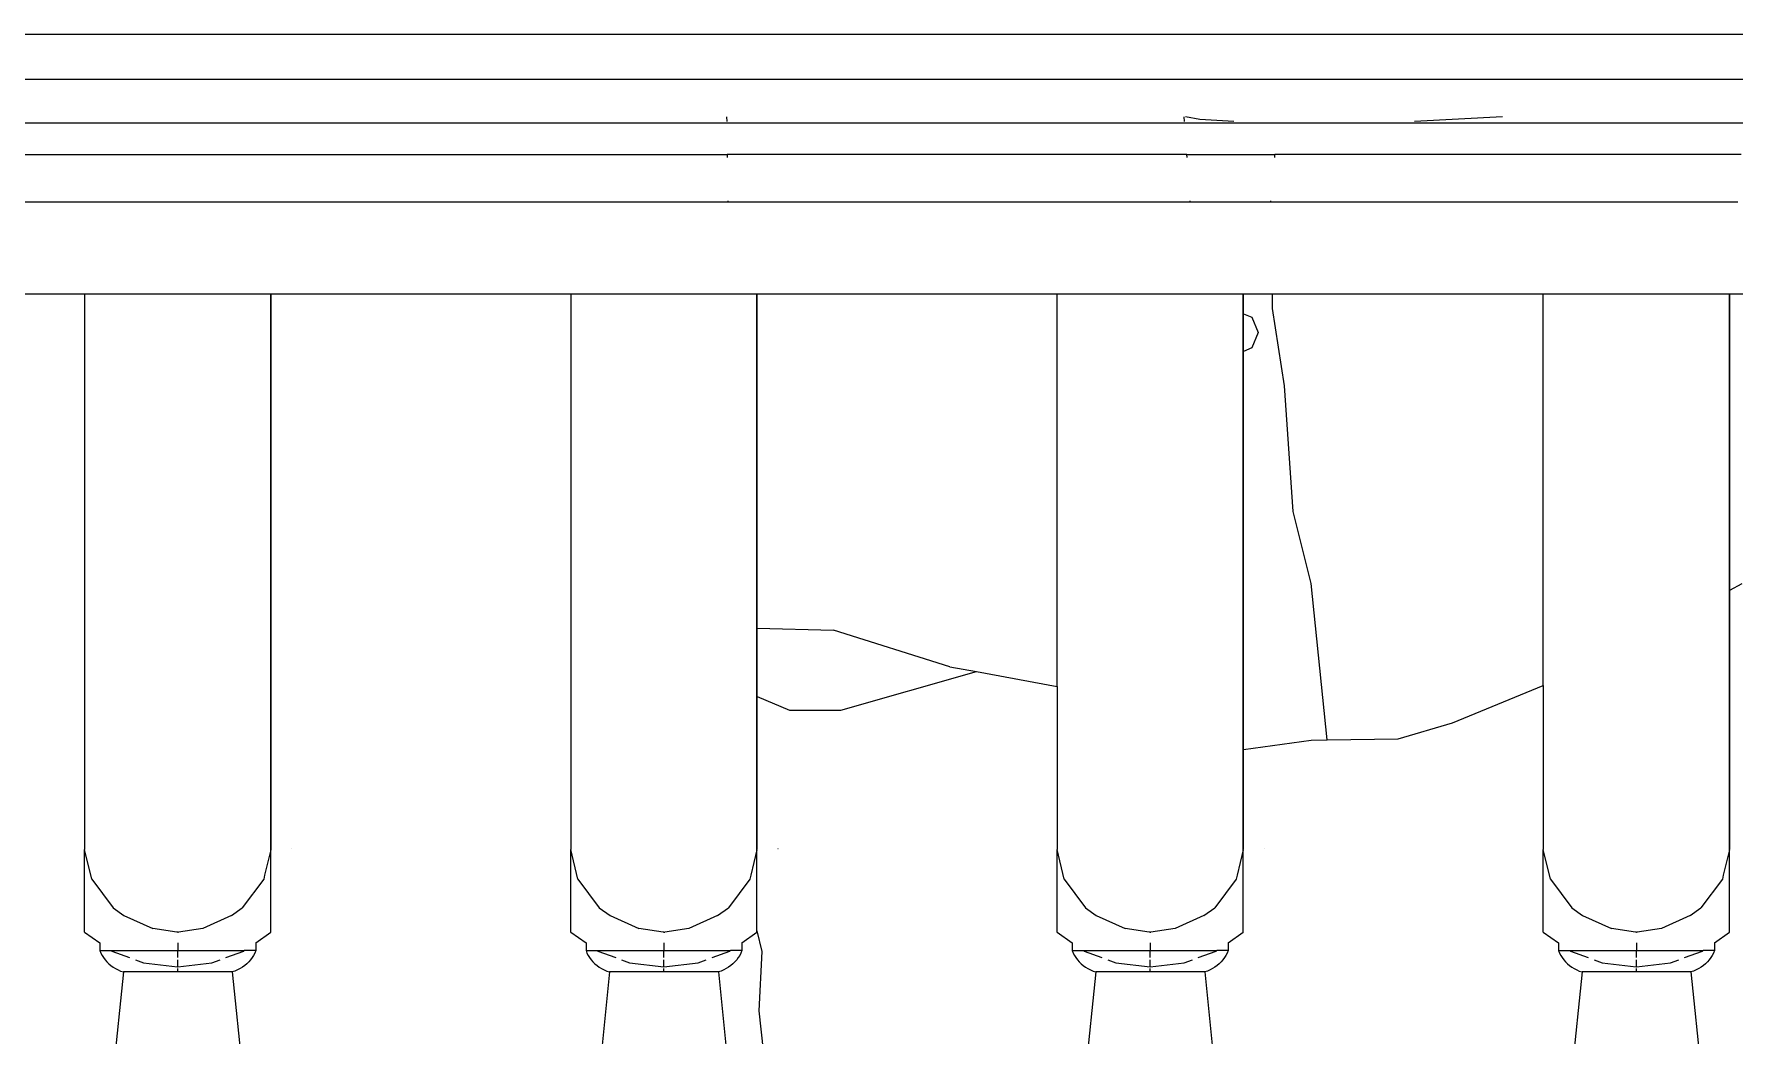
# Model space of a CAD drawing. Header units: inches. Extents: x 16.2 to 49.2, y 7.1 to 20.7.
# Drawn here: x 46.905 to 47.532, y 8.746 to 9.115 of the extents above; entities that cross this region are included whole.
import ezdxf

# ---------------------------------------------------------------- set-up
doc = ezdxf.new("R2010")
doc.units = ezdxf.units.IN
doc.header["$MEASUREMENT"] = 0
doc.layers.add('0inne_gulv', color=252, linetype='Continuous', lineweight=13)

# ---------------------------------------------------------------- blocks, each defined once
blk = doc.blocks.new('DEREK SMALL HOUSE ls')
for p, q in [((0.47827, -1.4427), (1.51327, -1.4427)), ((0.47827, -1.4594), (1.51327, -1.4594)), ((0.47827, -1.47539), (1.51327, -1.47539)), ((1.00017, -1.47321), (1.00019, -1.475)), ((1.16884, -1.475), (1.16871, -1.47321)), ((1.17445, -1.47426), (1.16917, -1.47321)), ((1.18705, -1.475), (1.17445, -1.47426)), ((1.28604, -1.47321), (1.2536, -1.475)), ((0.47827, -1.48708), (1.00033, -1.48708)), ((1.00033, -1.48708), (1.00034, -1.48825)), ((1.1697, -1.48708), (1.00033, -1.48708)), ((1.16979, -1.48825), (1.1697, -1.48708)), ((1.1697, -1.48708), (1.20217, -1.48708)), ((1.20216, -1.48825), (1.20217, -1.48708)), ((1.37395, -1.48708), (1.20217, -1.48708)), ((0.52204, -1.50452), (1.00062, -1.50452)), ((1.0006, -1.50422), (1.00062, -1.50452)), ((1.00062, -1.50452), (1.17095, -1.50452)), ((1.17095, -1.50452), (1.17093, -1.50422)), ((1.17095, -1.50452), (1.2007, -1.50452)), ((1.2007, -1.50452), (1.2007, -1.50422)), ((1.2007, -1.50452), (1.37267, -1.50452)), ((0.65316, -1.53841), (0.76364, -1.53841)), ((0.76364, -1.53841), (0.83225, -1.53841)), ((0.76364, -1.53841), (0.76364, -1.74324)), ((0.83225, -1.74295), (0.83225, -1.53841)), ((0.83225, -1.53841), (0.83231, -1.53841)), ((0.83225, -1.53841), (0.94273, -1.53841)), ((0.83231, -1.53841), (0.94273, -1.53841)), ((0.83231, -1.74295), (0.83231, -1.53841)), ((0.83231, -1.74295), (0.83231, -1.53841)), ((0.83231, -1.53841), (0.94273, -1.53841)), ((0.83231, -1.74295), (0.83231, -1.53841)), ((0.94273, -1.53841), (1.01135, -1.53841)), ((0.94273, -1.53841), (0.94273, -1.74324)), ((1.01135, -1.74295), (1.01135, -1.53841)), ((1.01135, -1.53841), (1.0114, -1.53841)), ((1.01135, -1.53841), (1.12189, -1.53841)), ((1.0114, -1.53841), (1.12189, -1.53841)), ((1.0114, -1.66164), (1.0114, -1.53841)), ((1.0114, -1.74295), (1.0114, -1.53841)), ((1.12189, -1.68314), (1.12189, -1.53841)), ((1.12189, -1.53841), (1.1905, -1.53841)), ((1.1905, -1.74295), (1.1905, -1.53841)), ((1.1905, -1.53841), (1.19055, -1.53841)), ((1.1905, -1.53841), (1.30104, -1.53841)), ((1.19055, -1.53841), (1.20123, -1.53841)), ((1.19055, -1.54579), (1.19055, -1.53841)), ((1.19055, -1.74295), (1.19055, -1.53841)), ((1.20131, -1.54383), (1.20123, -1.53841)), ((1.20123, -1.53841), (1.30104, -1.53841)), ((1.30104, -1.68277), (1.30104, -1.53841)), ((1.30104, -1.53841), (1.36965, -1.53841)), ((1.36965, -1.74295), (1.36965, -1.53841)), ((1.36965, -1.53841), (1.36971, -1.53841)), ((1.36965, -1.53841), (1.51327, -1.53841)), ((1.36971, -1.64767), (1.36971, -1.53841)), ((1.36971, -1.53841), (1.37569, -1.53841)), ((1.36971, -1.74295), (1.36971, -1.53841)), ((1.19055, -1.54579), (1.19366, -1.54708)), ((1.19055, -1.5597), (1.19055, -1.54579)), ((1.20568, -1.57236), (1.20131, -1.54383)), ((1.19366, -1.54708), (1.19601, -1.55275)), ((1.19601, -1.55275), (1.19366, -1.55842)), ((1.19366, -1.55842), (1.19055, -1.5597)), ((1.19055, -1.70643), (1.19055, -1.5597)), ((1.20888, -1.61875), (1.20568, -1.57236)), ((1.21553, -1.64518), (1.20888, -1.61875)), ((1.22143, -1.70286), (1.21553, -1.64518)), ((1.36971, -1.64767), (1.37427, -1.64518)), ((1.36971, -1.74295), (1.36971, -1.64767)), ((1.0114, -1.66164), (1.03956, -1.66248)), ((1.0114, -1.68683), (1.0114, -1.66164)), ((1.08239, -1.67594), (1.03956, -1.66248)), ((1.04222, -1.69195), (1.09217, -1.67772)), ((1.08239, -1.67594), (1.09217, -1.67772)), ((1.09217, -1.67772), (1.12189, -1.68314)), ((1.12189, -1.68314), (1.12189, -1.74324)), ((1.26756, -1.69652), (1.30104, -1.68277)), ((1.30104, -1.68277), (1.30104, -1.74324)), ((1.0114, -1.68683), (1.02331, -1.69195)), ((1.0114, -1.74295), (1.0114, -1.68683)), ((1.02331, -1.69195), (1.04222, -1.69195)), ((1.24759, -1.70249), (1.26756, -1.69652)), ((1.19055, -1.70643), (1.21553, -1.70295)), ((1.21553, -1.70295), (1.22143, -1.70286)), ((1.22143, -1.70286), (1.24759, -1.70249)), ((1.19055, -1.74295), (1.19055, -1.70643)), ((0.76627, -1.7542), (0.76364, -1.74324)), ((0.76364, -1.77379), (0.76364, -1.74324)), ((0.83225, -1.74333), (0.82996, -1.75274)), ((0.83225, -1.74295), (0.83224, -1.74302)), ((0.83225, -1.74299), (0.83224, -1.74302)), ((0.83224, -1.74302), (0.83225, -1.74314)), ((0.83231, -1.74295), (0.83225, -1.74295)), ((0.83225, -1.74299), (0.83225, -1.74295)), ((0.83225, -1.74312), (0.83225, -1.74295)), ((0.83231, -1.74295), (0.83225, -1.74295)), ((0.83225, -1.74312), (0.83225, -1.74295)), ((0.83225, -1.74319), (0.83225, -1.74312)), ((0.83225, -1.74319), (0.83225, -1.74312)), ((0.83225, -1.74314), (0.83225, -1.74319)), ((0.83225, -1.74324), (0.83225, -1.74319)), ((0.83225, -1.74324), (0.83225, -1.74333)), ((0.83225, -1.77378), (0.83225, -1.74333)), ((0.83228, -1.74295), (0.83231, -1.74295)), ((0.83228, -1.74295), (0.83231, -1.74295)), ((0.83999, -1.74295), (0.84002, -1.74295)), ((0.83999, -1.74295), (0.84002, -1.74295)), ((0.94536, -1.7542), (0.94273, -1.74324)), ((0.94273, -1.77379), (0.94273, -1.74324)), ((1.01135, -1.74333), (1.00905, -1.75274)), ((1.01135, -1.74295), (1.01133, -1.74302)), ((1.01135, -1.74299), (1.01133, -1.74302)), ((1.01133, -1.74302), (1.01135, -1.74314)), ((1.0114, -1.74295), (1.01135, -1.74295)), ((1.01135, -1.74299), (1.01135, -1.74295)), ((1.01135, -1.74312), (1.01135, -1.74295)), ((1.0114, -1.74295), (1.01135, -1.74295)), ((1.01135, -1.74319), (1.01135, -1.74312)), ((1.01135, -1.74314), (1.01135, -1.74319)), ((1.01135, -1.74324), (1.01135, -1.74319)), ((1.01135, -1.74333), (1.01135, -1.74324)), ((1.01135, -1.77326), (1.01135, -1.74333)), ((1.01137, -1.74295), (1.0114, -1.74295)), ((1.01908, -1.74295), (1.01911, -1.74295)), ((1.12451, -1.7542), (1.12189, -1.74324)), ((1.12189, -1.77379), (1.12189, -1.74324)), ((1.1905, -1.74333), (1.18821, -1.75274)), ((1.1905, -1.74295), (1.19048, -1.74302)), ((1.1905, -1.74299), (1.19048, -1.74302)), ((1.19048, -1.74302), (1.1905, -1.74314)), ((1.19055, -1.74295), (1.1905, -1.74295)), ((1.1905, -1.74299), (1.1905, -1.74295)), ((1.1905, -1.74312), (1.1905, -1.74295)), ((1.19055, -1.74295), (1.1905, -1.74295)), ((1.1905, -1.74319), (1.1905, -1.74312)), ((1.1905, -1.74314), (1.1905, -1.74319)), ((1.1905, -1.74324), (1.1905, -1.74319)), ((1.1905, -1.74333), (1.1905, -1.74324)), ((1.1905, -1.77378), (1.1905, -1.74333)), ((1.19052, -1.74295), (1.19055, -1.74295)), ((1.19823, -1.74295), (1.19826, -1.74295)), ((1.30367, -1.7542), (1.30104, -1.74324)), ((1.30104, -1.77379), (1.30104, -1.74324)), ((1.36965, -1.74333), (1.36736, -1.75274)), ((1.36965, -1.74295), (1.36963, -1.74302)), ((1.36965, -1.74299), (1.36963, -1.74302)), ((1.36963, -1.74302), (1.36965, -1.74314)), ((1.36971, -1.74295), (1.36965, -1.74295)), ((1.36965, -1.74299), (1.36965, -1.74295)), ((1.36965, -1.74312), (1.36965, -1.74295)), ((1.36971, -1.74295), (1.36965, -1.74295)), ((1.36965, -1.74319), (1.36965, -1.74312)), ((1.36965, -1.74314), (1.36965, -1.74319)), ((1.36965, -1.74324), (1.36965, -1.74319)), ((1.36965, -1.74333), (1.36965, -1.74324)), ((1.36965, -1.77378), (1.36965, -1.74333)), ((1.36967, -1.74295), (1.36971, -1.74295)), ((0.82996, -1.75274), (0.82961, -1.7542)), ((1.00905, -1.75274), (1.00871, -1.7542)), ((1.18821, -1.75274), (1.18786, -1.7542)), ((1.36736, -1.75274), (1.36701, -1.7542)), ((0.76627, -1.7542), (0.77415, -1.76471)), ((0.82961, -1.7542), (0.82173, -1.76471)), ((0.83225, -1.75711), (0.83231, -1.75711)), ((0.83225, -1.75711), (0.83231, -1.75711)), ((0.94536, -1.7542), (0.95325, -1.76471)), ((1.00871, -1.7542), (1.00082, -1.76471)), ((1.01135, -1.75711), (1.0114, -1.75711)), ((1.12451, -1.7542), (1.1324, -1.76471)), ((1.18786, -1.7542), (1.17997, -1.76471)), ((1.1905, -1.75711), (1.19055, -1.75711)), ((1.30367, -1.7542), (1.31155, -1.76471)), ((1.36701, -1.7542), (1.35913, -1.76471)), ((1.36965, -1.75711), (1.36971, -1.75711)), ((0.77415, -1.76471), (0.77812, -1.76757)), ((0.81776, -1.76757), (0.82173, -1.76471)), ((0.95325, -1.76471), (0.95722, -1.76757)), ((0.99685, -1.76757), (1.00082, -1.76471)), ((1.1324, -1.76471), (1.13637, -1.76757)), ((1.176, -1.76757), (1.17997, -1.76471)), ((1.31155, -1.76471), (1.31552, -1.76757)), ((1.35515, -1.76757), (1.35913, -1.76471)), ((0.77812, -1.76757), (0.78874, -1.77238)), ((0.79764, -1.77375), (0.78874, -1.77238)), ((0.80714, -1.77238), (0.79824, -1.77375)), ((0.81776, -1.76757), (0.80714, -1.77238)), ((0.95722, -1.76757), (0.96784, -1.77238)), ((0.97673, -1.77375), (0.96784, -1.77238)), ((0.98623, -1.77238), (0.97734, -1.77375)), ((0.99685, -1.76757), (0.98623, -1.77238)), ((1.13637, -1.76757), (1.14699, -1.77238)), ((1.15588, -1.77375), (1.14699, -1.77238)), ((1.16538, -1.77238), (1.15649, -1.77375)), ((1.176, -1.76757), (1.16538, -1.77238)), ((1.31552, -1.76757), (1.32614, -1.77238)), ((1.33504, -1.77375), (1.32614, -1.77238)), ((1.34453, -1.77238), (1.33564, -1.77375)), ((1.35515, -1.76757), (1.34453, -1.77238)), ((0.76358, -1.77375), (0.76364, -1.77379)), ((0.76358, -1.77375), (0.76364, -1.77379)), ((0.76364, -1.77379), (0.76926, -1.77767)), ((0.76926, -1.77767), (0.76926, -1.78053)), ((0.79794, -1.77378), (0.79764, -1.77375)), ((0.79794, -1.77378), (0.79824, -1.77375)), ((0.79794, -1.77378), (0.79794, -1.77375)), ((0.79798, -1.77766), (0.79798, -1.78053)), ((0.82669, -1.77763), (0.83225, -1.77378)), ((0.82669, -1.77763), (0.82669, -1.78053)), ((0.83225, -1.77378), (0.8323, -1.77375)), ((0.83225, -1.77378), (0.8323, -1.77375)), ((0.94267, -1.77375), (0.94273, -1.77379)), ((0.94267, -1.77375), (0.94273, -1.77379)), ((0.94273, -1.77379), (0.94836, -1.77767)), ((0.94836, -1.77767), (0.94836, -1.78053)), ((0.97704, -1.77378), (0.97673, -1.77375)), ((0.97704, -1.77378), (0.97734, -1.77375)), ((0.97704, -1.77378), (0.97704, -1.77375)), ((0.97707, -1.77766), (0.97707, -1.78053)), ((1.00578, -1.77763), (1.01135, -1.77378)), ((1.00578, -1.77763), (1.00578, -1.78053)), ((1.01135, -1.77326), (1.01319, -1.78084)), ((1.01135, -1.77378), (1.01135, -1.77326)), ((1.01135, -1.77378), (1.0114, -1.77375)), ((1.01135, -1.77378), (1.0114, -1.77375)), ((1.12182, -1.77375), (1.12189, -1.77379)), ((1.12189, -1.77379), (1.12751, -1.77767)), ((1.12751, -1.77767), (1.12751, -1.78053)), ((1.15619, -1.77378), (1.15588, -1.77375)), ((1.15619, -1.77378), (1.15649, -1.77375)), ((1.15619, -1.77378), (1.15619, -1.77375)), ((1.15622, -1.77766), (1.15622, -1.78053)), ((1.18493, -1.77763), (1.1905, -1.77378)), ((1.18493, -1.77763), (1.18493, -1.78053)), ((1.1905, -1.77378), (1.19055, -1.77375)), ((1.30098, -1.77375), (1.30104, -1.77379)), ((1.30104, -1.77379), (1.30666, -1.77767)), ((1.30666, -1.77767), (1.30666, -1.78053)), ((1.33534, -1.77378), (1.33504, -1.77375)), ((1.33534, -1.77378), (1.33564, -1.77375)), ((1.33534, -1.77378), (1.33534, -1.77375)), ((1.33537, -1.77766), (1.33537, -1.78053)), ((1.36408, -1.77763), (1.36965, -1.77378)), ((1.36408, -1.77763), (1.36408, -1.78053)), ((1.36965, -1.77378), (1.3697, -1.77375)), ((0.76926, -1.78053), (0.76963, -1.78142)), ((0.76926, -1.78053), (0.7734, -1.78053)), ((0.76963, -1.78142), (0.77007, -1.78229)), ((0.77007, -1.78229), (0.77058, -1.78313)), ((0.77058, -1.78313), (0.77117, -1.78393)), ((0.77117, -1.78393), (0.77182, -1.78468)), ((0.77182, -1.78468), (0.77254, -1.78539)), ((0.7734, -1.78053), (0.77363, -1.78068)), ((0.7734, -1.78053), (0.79798, -1.78053)), ((0.77363, -1.78068), (0.78019, -1.78313)), ((0.78233, -1.78393), (0.78534, -1.78505)), ((0.79798, -1.78053), (0.82248, -1.78053)), ((0.79798, -1.78313), (0.79798, -1.78068)), ((0.79798, -1.78313), (0.79798, -1.78068)), ((0.79798, -1.78654), (0.79798, -1.78393)), ((0.79798, -1.78654), (0.79798, -1.78393)), ((0.81055, -1.78505), (0.81355, -1.78393)), ((0.81569, -1.78313), (0.82225, -1.78068)), ((0.82225, -1.78068), (0.82248, -1.78053)), ((0.82669, -1.78053), (0.82248, -1.78053)), ((0.82413, -1.78468), (0.82341, -1.78539)), ((0.82478, -1.78393), (0.82413, -1.78468)), ((0.82537, -1.78313), (0.82478, -1.78393)), ((0.82588, -1.78229), (0.82537, -1.78313)), ((0.82632, -1.78142), (0.82588, -1.78229)), ((0.82669, -1.78053), (0.82632, -1.78142)), ((0.94836, -1.78053), (0.94872, -1.78142)), ((0.94836, -1.78053), (0.9525, -1.78053)), ((0.94872, -1.78142), (0.94916, -1.78229)), ((0.94916, -1.78229), (0.94968, -1.78313)), ((0.94968, -1.78313), (0.95027, -1.78393)), ((0.95027, -1.78393), (0.95092, -1.78468)), ((0.95092, -1.78468), (0.95164, -1.78539)), ((0.9525, -1.78053), (0.95272, -1.78068)), ((0.9525, -1.78053), (0.97707, -1.78053)), ((0.95272, -1.78068), (0.95929, -1.78313)), ((0.96143, -1.78393), (0.96443, -1.78505)), ((0.97707, -1.78053), (1.00158, -1.78053)), ((0.97707, -1.78313), (0.97707, -1.78068)), ((0.97707, -1.78313), (0.97707, -1.78068)), ((0.97707, -1.78654), (0.97707, -1.78393)), ((0.97707, -1.78654), (0.97707, -1.78393)), ((0.98964, -1.78505), (0.99264, -1.78393)), ((0.99478, -1.78313), (1.00135, -1.78068)), ((1.00135, -1.78068), (1.00158, -1.78053)), ((1.00578, -1.78053), (1.00158, -1.78053)), ((1.00322, -1.78468), (1.0025, -1.78539)), ((1.00388, -1.78393), (1.00322, -1.78468)), ((1.00446, -1.78313), (1.00388, -1.78393)), ((1.00498, -1.78229), (1.00446, -1.78313)), ((1.00542, -1.78142), (1.00498, -1.78229)), ((1.00578, -1.78053), (1.00542, -1.78142)), ((1.01319, -1.78084), (1.012, -1.80267)), ((1.12751, -1.78053), (1.12787, -1.78142)), ((1.12751, -1.78053), (1.13165, -1.78053)), ((1.12787, -1.78142), (1.12832, -1.78229)), ((1.12832, -1.78229), (1.12883, -1.78313)), ((1.12883, -1.78313), (1.12942, -1.78393)), ((1.12942, -1.78393), (1.13007, -1.78468)), ((1.13007, -1.78468), (1.13079, -1.78539)), ((1.13165, -1.78053), (1.13187, -1.78068)), ((1.13165, -1.78053), (1.15622, -1.78053)), ((1.13187, -1.78068), (1.13844, -1.78313)), ((1.14058, -1.78393), (1.14358, -1.78505)), ((1.15622, -1.78053), (1.18073, -1.78053)), ((1.15622, -1.78313), (1.15622, -1.78068)), ((1.15622, -1.78654), (1.15622, -1.78393)), ((1.16879, -1.78505), (1.1718, -1.78393)), ((1.17394, -1.78313), (1.1805, -1.78068)), ((1.1805, -1.78068), (1.18073, -1.78053)), ((1.18493, -1.78053), (1.18073, -1.78053)), ((1.18237, -1.78468), (1.18166, -1.78539)), ((1.18303, -1.78393), (1.18237, -1.78468)), ((1.18361, -1.78313), (1.18303, -1.78393)), ((1.18413, -1.78229), (1.18361, -1.78313)), ((1.18457, -1.78142), (1.18413, -1.78229)), ((1.18493, -1.78053), (1.18457, -1.78142)), ((1.30666, -1.78053), (1.30702, -1.78142)), ((1.30666, -1.78053), (1.3108, -1.78053)), ((1.30702, -1.78142), (1.30747, -1.78229)), ((1.30747, -1.78229), (1.30798, -1.78313)), ((1.30798, -1.78313), (1.30857, -1.78393)), ((1.30857, -1.78393), (1.30922, -1.78468)), ((1.30922, -1.78468), (1.30994, -1.78539)), ((1.3108, -1.78053), (1.31103, -1.78068)), ((1.3108, -1.78053), (1.33537, -1.78053)), ((1.31103, -1.78068), (1.31759, -1.78313)), ((1.31973, -1.78393), (1.32273, -1.78505)), ((1.33537, -1.78053), (1.35988, -1.78053)), ((1.33537, -1.78313), (1.33537, -1.78068)), ((1.33537, -1.78654), (1.33537, -1.78393)), ((1.34794, -1.78505), (1.35095, -1.78393)), ((1.35309, -1.78313), (1.35965, -1.78068)), ((1.35965, -1.78068), (1.35988, -1.78053)), ((1.36408, -1.78053), (1.35988, -1.78053)), ((1.36152, -1.78468), (1.36081, -1.78539)), ((1.36218, -1.78393), (1.36152, -1.78468)), ((1.36276, -1.78313), (1.36218, -1.78393)), ((1.36328, -1.78229), (1.36276, -1.78313)), ((1.36372, -1.78142), (1.36328, -1.78229)), ((1.36408, -1.78053), (1.36372, -1.78142)), ((0.77791, -1.7884), (0.76538, -1.91241)), ((0.77254, -1.78539), (0.77332, -1.78604)), ((0.77332, -1.78604), (0.77415, -1.78664)), ((0.77415, -1.78664), (0.77503, -1.78718)), ((0.77503, -1.78718), (0.77595, -1.78765)), ((0.77595, -1.78765), (0.77691, -1.78806)), ((0.77691, -1.78806), (0.77791, -1.7884)), ((0.81804, -1.7884), (0.77791, -1.7884)), ((0.78534, -1.78505), (0.7979, -1.78654)), ((0.79798, -1.78654), (0.81055, -1.78505)), ((0.79798, -1.78664), (0.79798, -1.78654)), ((0.79798, -1.78664), (0.79798, -1.78654)), ((0.79798, -1.7884), (0.79798, -1.78718)), ((0.79798, -1.7884), (0.79798, -1.78718)), ((0.81904, -1.78806), (0.81804, -1.7884)), ((0.81804, -1.7884), (0.83058, -1.91241)), ((0.82, -1.78765), (0.81904, -1.78806)), ((0.82092, -1.78718), (0.82, -1.78765)), ((0.8218, -1.78664), (0.82092, -1.78718)), ((0.82263, -1.78604), (0.8218, -1.78664)), ((0.82341, -1.78539), (0.82263, -1.78604)), ((0.957, -1.7884), (0.94447, -1.91241)), ((0.95164, -1.78539), (0.95241, -1.78604)), ((0.95241, -1.78604), (0.95324, -1.78664)), ((0.95324, -1.78664), (0.95412, -1.78718)), ((0.95412, -1.78718), (0.95505, -1.78765)), ((0.95505, -1.78765), (0.95601, -1.78806)), ((0.95601, -1.78806), (0.957, -1.7884)), ((0.99714, -1.7884), (0.957, -1.7884)), ((0.96443, -1.78505), (0.977, -1.78654)), ((0.97707, -1.78664), (0.97707, -1.78654)), ((0.97707, -1.78664), (0.97707, -1.78654)), ((0.97707, -1.7884), (0.97707, -1.78718)), ((0.97707, -1.7884), (0.97707, -1.78718)), ((0.97708, -1.78654), (0.98964, -1.78505)), ((0.99813, -1.78806), (0.99714, -1.7884)), ((0.99714, -1.7884), (1.00967, -1.91241)), ((0.99909, -1.78765), (0.99813, -1.78806)), ((1.00002, -1.78718), (0.99909, -1.78765)), ((1.0009, -1.78664), (1.00002, -1.78718)), ((1.00173, -1.78604), (1.0009, -1.78664)), ((1.0025, -1.78539), (1.00173, -1.78604)), ((1.13615, -1.7884), (1.12362, -1.91241)), ((1.13079, -1.78539), (1.13156, -1.78604)), ((1.13156, -1.78604), (1.13239, -1.78664)), ((1.13239, -1.78664), (1.13327, -1.78718)), ((1.13327, -1.78718), (1.1342, -1.78765)), ((1.1342, -1.78765), (1.13516, -1.78806)), ((1.13516, -1.78806), (1.13615, -1.7884)), ((1.17629, -1.7884), (1.13615, -1.7884)), ((1.14358, -1.78505), (1.15615, -1.78654)), ((1.15622, -1.78664), (1.15622, -1.78654)), ((1.15622, -1.7884), (1.15622, -1.78718)), ((1.15623, -1.78654), (1.16879, -1.78505)), ((1.17728, -1.78806), (1.17629, -1.7884)), ((1.17629, -1.7884), (1.18882, -1.91241)), ((1.17825, -1.78765), (1.17728, -1.78806)), ((1.17917, -1.78718), (1.17825, -1.78765)), ((1.18005, -1.78664), (1.17917, -1.78718)), ((1.18088, -1.78604), (1.18005, -1.78664)), ((1.18166, -1.78539), (1.18088, -1.78604)), ((1.3153, -1.7884), (1.30277, -1.91241)), ((1.30994, -1.78539), (1.31071, -1.78604)), ((1.31071, -1.78604), (1.31154, -1.78664)), ((1.31154, -1.78664), (1.31242, -1.78718)), ((1.31242, -1.78718), (1.31335, -1.78765)), ((1.31335, -1.78765), (1.31431, -1.78806)), ((1.31431, -1.78806), (1.3153, -1.7884)), ((1.35544, -1.7884), (1.3153, -1.7884)), ((1.32273, -1.78505), (1.3353, -1.78654)), ((1.33537, -1.78664), (1.33537, -1.78654)), ((1.33537, -1.7884), (1.33537, -1.78718)), ((1.33538, -1.78654), (1.34794, -1.78505)), ((1.35643, -1.78806), (1.35544, -1.7884)), ((1.35544, -1.7884), (1.36797, -1.91241)), ((1.3574, -1.78765), (1.35643, -1.78806)), ((1.35832, -1.78718), (1.3574, -1.78765)), ((1.3592, -1.78664), (1.35832, -1.78718)), ((1.36003, -1.78604), (1.3592, -1.78664)), ((1.36081, -1.78539), (1.36003, -1.78604)), ((1.012, -1.80267), (1.01535, -1.83295))]:
    blk.add_line(p, q)

msp = doc.modelspace()

# ---------------------------------------------------------------- block references
at = {"layer": '0inne_gulv'}
msp.add_blockref('DEREK SMALL HOUSE ls', (46.16025, 10.55746), dxfattribs=at)

doc.saveas('drawing.dxf')
